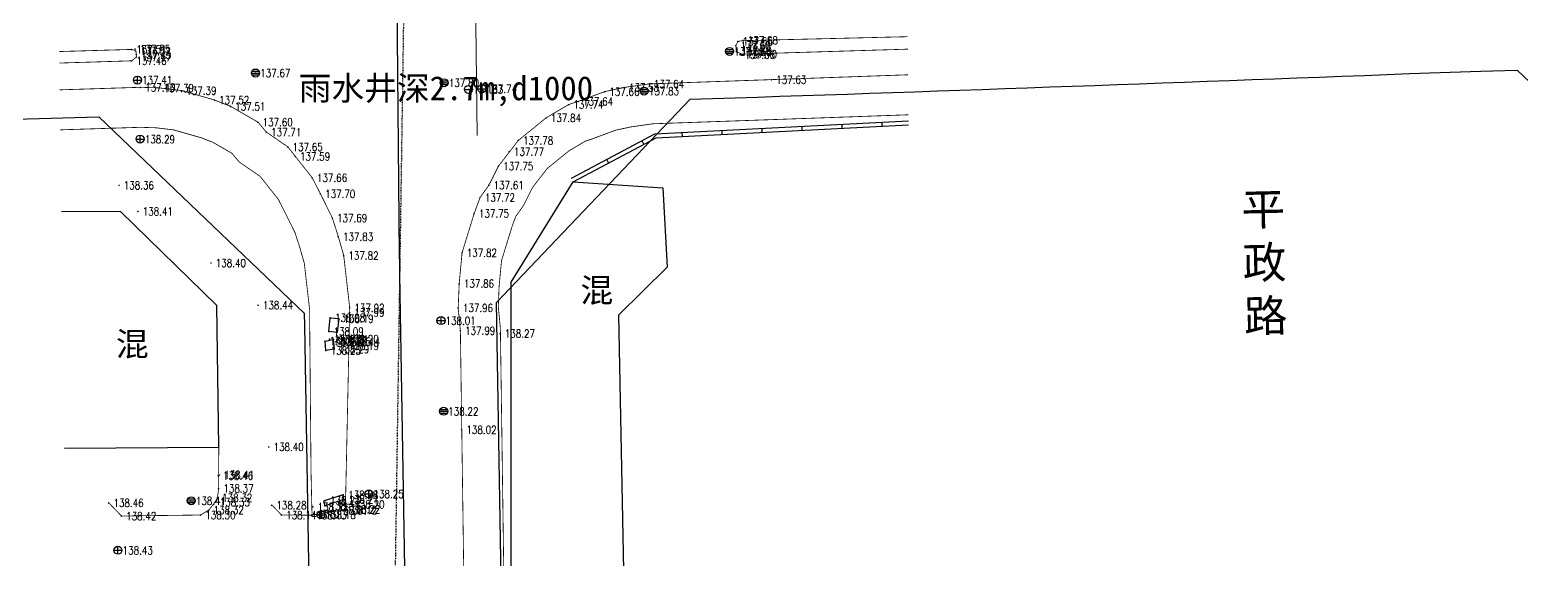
# Model space of a CAD drawing. Extents: x 529262 to 576451, y 2694391 to 2717535.
# Drawn here: x 563817 to 564003.3, y 2710141.1 to 2710207.3 of the extents above; entities that cross this region are included whole.
import ezdxf
from ezdxf.enums import TextEntityAlignment as Align
from ezdxf.xclip import XClip

# ---------------------------------------------------------------- set-up
doc = ezdxf.new("R2010")
doc.units = 0
doc.header["$XCLIPFRAME"] = 0
doc.linetypes.add('DASH', pattern=[0.35, 0.25, -0.1])
for name, color, linetype in [('a红线图', 1, 'Continuous'), ('COMPONENT', 8, 'Continuous'), ('DLSS', 4, 'Continuous'), ('GCD', 8, 'Continuous'), ('GXYZ', 8, 'Continuous'), ('JMD', 8, 'Continuous'), ('PP-COM', 7, 'Continuous'), ('RD-中线', 40, 'Continuous'), ('RD-红线', 7, 'Continuous'), ('RD-路名', 7, 'Continuous'), ('新建水沟', 7, 'Continuous')]:
    doc.layers.add(name, color=color, linetype=linetype)
doc.layers.add('现状管道深度（物探资料）', color=2, linetype='Continuous', plot=False)
doc.styles.add('HZ', font='rs.shx', dxfattribs={"width": 0.8, "bigfont": 'hztxt.shx'})
doc.styles.get("Standard").update_dxf_attribs({"font": '', "height": 2.5, "bigfont": 'smfs.shx'})
doc.styles.add('宋体', font='', dxfattribs={"width": 0.75})
doc.styles.add('黑体', font='simhei.ttf')
doc.styles.get('Standard').set_extended_font_data('FangSong_GB2312')
doc.styles.get('宋体').set_extended_font_data('SimSun')

# ---------------------------------------------------------------- blocks, each defined once
blk = doc.blocks.new('A$C19FD0107')
at = {"layer": 'RD-中线', "color": 8, "linetype": 'Continuous', "flags": 128}
blk.add_lwpolyline([(-7114.57, 14662.94), (-7124.46, 15200.21, 0.000824), (-7124.48, 15201.2), (-7126.39, 15289.25, -0.001188), (-7126.42, 15290.68), (-7134.81, 15786.15, -0.001971), (-7134.84, 15788.51), (-7135.46, 15856.79, -0.007213), (-7135.41, 15865.44), (-7130.8, 16098.5)], format="xyb", dxfattribs=at)
at = {"layer": 'RD-红线', "color": 8, "linetype": 'Continuous', "flags": 128}
blk.add_lwpolyline([(-7098.56, 15808.04, 0.001497), (-7008.7, 15811.24), (-6999.79, 15811.53), (-6998.26, 15811.59), (-6995.22, 15811.69)], format="xyb", dxfattribs=at)
at = {"layer": 'RD-红线', "color": 8, "linetype": 'Continuous'}
for points in [[(-6979.73, 15796.99), (-6995.22, 15811.69, 0.418317)], [(-7098.56, 15808.04), (-7122.75, 15782.63, 0.409654)], [(-7146.73, 15781.26), (-7172.42, 15805.82, 0.417414)]]:
    blk.add_lwpolyline(points, format="xyb", dxfattribs=at)
at = {"layer": 'RD-红线', "color": 8, "linetype": 'Continuous', "flags": 128}
for points in [[(-7440.96, 15798.34), (-7435.16, 15798.5), (-7172.42, 15805.82)], [(-7120.36, 15641.89), (-7120.45, 15646.9), (-7122.75, 15782.63)], [(-7138.55, 15298.5), (-7146.7, 15779.75), (-7146.73, 15781.26)]]:
    blk.add_lwpolyline(points, dxfattribs=at)
blk = doc.blocks.new('GC200')
at = {"linetype": 'Continuous', "const_width": 0.2, "flags": 128}
blk.add_lwpolyline([(-0.1, 0, 1), (0.1, 0, 1)], format="xyb", close=True, dxfattribs=at)
blk = doc.blocks.new('gcbj0103')
for p, q in [((-1, 0), (1, 0)), ((-0.9, 0.43), (0.9, 0.43)), ((-0.88, -0.47), (0.88, -0.47))]:
    blk.add_line(p, q)
blk.add_circle((0, 0), 1)
blk = doc.blocks.new('gcbj0102')
for p, q in [((-1, 0), (1, 0)), ((0, -1), (0, 1))]:
    blk.add_line(p, q)
blk.add_circle((0, 0), 1)
blk = doc.blocks.new('gcbj0101')
blk.add_line((-1, 0), (1, 0))
blk.add_circle((0, 0), 1)

msp = doc.modelspace()

# ---------------------------------------------------------------- linework, layer by layer
at = {"layer": 'a红线图', "color": 8, "lineweight": 0}
msp.add_lwpolyline([(563872.16, 2710249.854), (563872.822, 2710194.104)], dxfattribs=at)
msp.add_lwpolyline([(563872.16, 2710249.854), (563872.822, 2710194.104)], dxfattribs=at)
at = {"layer": 'DLSS', "linetype": 'Continuous', "const_width": 0.1, "flags": 128}
for points in [[(563926.642, 2710204.906), (563905.944, 2710204.275), (563905.223, 2710204.6), (563905.152, 2710205.359), (563905.416, 2710205.877), (563906.052, 2710205.966), (563926.629, 2710206.462)], [(563820.644, 2710204.605), (563829.675, 2710204.871), (563830.047, 2710204.764), (563830.206, 2710204.65), (563830.266, 2710204.214), (563830.264, 2710203.914), (563829.688, 2710203.446), (563820.663, 2710203.167)], [(563872.298, 2710058.194), (563870.743, 2710169.72), (563870.47, 2710172.561), (563870.594, 2710175.602), (563870.954, 2710179.447), (563872.468, 2710184.37), (563873.208, 2710186.362), (563874.309, 2710187.911), (563875.501, 2710190.283), (563877.983, 2710193.495), (563881.453, 2710196.314), (563884.269, 2710197.981), (563885.463, 2710198.371), (563888.762, 2710199.594), (563891.206, 2710200.115), (563894.33, 2710200.56), (563909.607, 2710201.095), (563926.668, 2710201.7)], [(563877.298, 2710058.285), (563875.74, 2710169.994), (563875.48, 2710172.699), (563875.584, 2710175.267), (563875.884, 2710178.469), (563877.205, 2710182.763), (563877.665, 2710184.003), (563878.605, 2710185.325), (563879.752, 2710187.607), (563881.585, 2710189.979), (563884.318, 2710192.2), (563886.343, 2710193.399), (563887.109, 2710193.649), (563890.16, 2710194.78), (563892.081, 2710195.189), (563894.771, 2710195.572), (563909.782, 2710196.098), (563926.708, 2710196.698)], [(563820.772, 2710194.815), (563830.79, 2710195.133), (563832.723, 2710195.072), (563834.925, 2710194.808), (563838.407, 2710193.812), (563839.855, 2710193.241), (563842.194, 2710191.891), (563843.128, 2710190.79), (563845.734, 2710188.991), (563846.2, 2710188.404), (563848.007, 2710186.112), (563848.792, 2710184.58), (563850.102, 2710181.921), (563850.707, 2710180.024), (563851.247, 2710178.13), (563851.912, 2710172.33), (563851.906, 2710172.093), (563852.086, 2710152.07), (563852.208, 2710146.66)], [(563840.563, 2710155.142), (563840.549, 2710150), (563840.392, 2710148.824), (563840.096, 2710148.267), (563839.327, 2710147.293), (563838.295, 2710146.663), (563828.407, 2710146.532), (563826.82, 2710148.19)]]:
    msp.add_lwpolyline(points, dxfattribs=at)
at = {"layer": 'DLSS', "linetype": 'Continuous', "flags": 128}
msp.add_lwpolyline([(563820.706, 2710199.816, 0.1, 0.1, 0), (563830.789, 2710200.135, 0.1, 0.1, 0), (563833.099, 2710200.063, 0.1, 0.1, 0), (563835.917, 2710199.725, 0.1, 0.1, 0), (563840.016, 2710198.552, 0.1, 0.1, 0), (563842.034, 2710197.756, 0.1, 0.1, 0), (563845.444, 2710195.788, 0.1, 0.1, 0), (563846.512, 2710194.53, 0.1, 0.1, 0), (563849.189, 2710192.682, 0.1, 0.1, 0), (563850.122, 2710191.505, 0.1, 0.1, 0), (563852.235, 2710188.826, 0.1, 0.1, 0), (563853.26, 2710186.825, 0.1, 0.1, 0), (563854.752, 2710183.796, 0.1, 0.1, 0), (563855.494, 2710181.47, 0.1, 0.1, 0), (563856.168, 2710179.107, 0.1, 0.1, 0), (563856.918, 2710172.559, 0.1, 0.1, 0), (563856.905, 2710171.983, 0.1, 0.1, 0), (563856.38, 2710147.383, 0.1, 0.1, 0), (563855.984, 2710147.269, 0.1, 0.1, 0), (563852.161, 2710146.644, 0.1, 0.1, 0), (563848.394, 2710146.662, 0.1, 0.1, 0), (563847.22, 2710147.895, 0, 0, 0), (563846.581, 2710151.813, 0, 0, 0)], format="xyseb", dxfattribs=at)
at = {"layer": 'GXYZ', "linetype": 'Continuous', "flags": 128}
for points in [[(563854.314, 2710169.608), (563854.497, 2710171.332), (563855.551, 2710171.22), (563855.368, 2710169.496)], [(563854.983, 2710167.403), (563853.954, 2710167.226), (563853.832, 2710168.41), (563854.861, 2710168.587)], [(563855.206, 2710168.33), (563856.215, 2710167.826), (563856.369, 2710168.365), (563855.36, 2710168.869)], [(563853.627, 2710148.41), (563853.815, 2710147.806), (563856.184, 2710148.633), (563856.042, 2710149.163)]]:
    msp.add_lwpolyline(points, close=True, dxfattribs=at)
at = {"layer": 'JMD', "linetype": 'Continuous'}
for p, q in [((563898.472, 2710193.987), (563898.446, 2710194.486)), ((563903.465, 2710194.242), (563903.44, 2710194.741)), ((563908.459, 2710194.497), (563908.433, 2710194.996)), ((563913.452, 2710194.752), (563913.427, 2710195.251)), ((563918.446, 2710195.007), (563918.42, 2710195.506)), ((563923.439, 2710195.262), (563923.414, 2710195.761)), ((563893.675, 2710193.017), (563893.441, 2710193.459)), ((563889.257, 2710190.676), (563889.023, 2710191.118))]:
    msp.add_line(p, q, dxfattribs=at)
at = {"layer": 'JMD', "linetype": 'Continuous', "flags": 128}
for points in [[(563884.605, 2710188.777), (563895.053, 2710194.313), (563926.714, 2710195.93)], [(563884.839, 2710188.335), (563895.189, 2710193.819), (563926.718, 2710195.429)], [(563821.292, 2710155.023), (563840.563, 2710155.142), (563840.318, 2710172.869), (563828.294, 2710184.619), (563820.906, 2710184.573)]]:
    msp.add_lwpolyline(points, dxfattribs=at)
at = {"layer": 'JMD', "linetype": 'Continuous'}
msp.add_lwpolyline([(563877.101, 2710175.763), (563884.839, 2710188.335), (563896.042, 2710187.573), (563896.566, 2710177.668), (563890.501, 2710171.656), (563891.152, 2710137.62), (563877.101, 2710136.87)], close=True, dxfattribs=at)
at = {"layer": '新建水沟', "color": 5, "linetype": 'DASH', "ltscale": 0.3}
msp.add_lwpolyline([(563863.916, 2710227.265), (563861.363, 2710057.996)], dxfattribs=at)

# ---------------------------------------------------------------- block references
at = {"layer": 'COMPONENT', "linetype": 'Continuous', "xscale": 0.5, "yscale": 0.5}
for name, p in [('gcbj0103', (563904.376, 2710204.629)), ('gcbj0102', (563830.407, 2710201.036)), ('gcbj0103', (563845.145, 2710201.922)), ('gcbj0103', (563868.71, 2710200.711)), ('gcbj0101', (563871.749, 2710199.87)), ('gcbj0101', (563873.427, 2710199.946)), ('gcbj0103', (563893.69, 2710199.668)), ('gcbj0102', (563830.728, 2710193.664)), ('gcbj0102', (563868.322, 2710170.963)), ('gcbj0103', (563868.655, 2710159.631)), ('gcbj0102', (563859.32, 2710149.299)), ('gcbj0103', (563837.13, 2710148.449)), ('gcbj0102', (563853.318, 2710146.684)), ('gcbj0102', (563827.963, 2710142.253))]:
    msp.add_blockref(name, p, dxfattribs=at)
at = {"layer": 'GCD', "color": 3, "linetype": 'Continuous'}
ref = msp.add_blockref('GC200', (563829.663, 2710204.855, 137.51), dxfattribs=dict(at, xscale=0.5, yscale=0.5, zscale=0.5))
ref.add_attrib('height', '137.51', dxfattribs={"linetype": 'Continuous', "height": 1, "style": 'HZ', "width": 0.8}).set_placement((563830.263, 2710204.855, 137.51), align=Align.MIDDLE_LEFT)
ref = msp.add_blockref('GC200', (563830.116, 2710204.916, 137.546), dxfattribs=dict(at, xscale=0.5, yscale=0.5, zscale=0.5))
ref.add_attrib('height', '137.55', dxfattribs={"linetype": 'Continuous', "height": 1, "style": 'HZ', "width": 0.8}).set_placement((563830.716, 2710204.916, 137.546), align=Align.MIDDLE_LEFT)
ref = msp.add_blockref('GC200', (563830.194, 2710204.634, 137.518), dxfattribs=dict(at, xscale=0.5, yscale=0.5, zscale=0.5))
ref.add_attrib('height', '137.52', dxfattribs={"linetype": 'Continuous', "height": 1, "style": 'HZ', "width": 0.8}).set_placement((563830.794, 2710204.634, 137.518), align=Align.MIDDLE_LEFT)
ref = msp.add_blockref('GC200', (563904.356, 2710204.626, 137.691), dxfattribs=dict(at, xscale=0.5, yscale=0.5, zscale=0.5))
ref.add_attrib('height', '137.69', dxfattribs={"linetype": 'Continuous', "height": 1, "style": 'HZ', "width": 0.8}).set_placement((563904.956, 2710204.626, 137.691), align=Align.MIDDLE_LEFT)
ref = msp.add_blockref('GC200', (563905.14, 2710205.343, 137.68), dxfattribs=dict(at, xscale=0.5, yscale=0.5, zscale=0.5))
ref.add_attrib('height', '137.68', dxfattribs={"linetype": 'Continuous', "height": 1, "style": 'HZ', "width": 0.8}).set_placement((563905.74, 2710205.343, 137.68), align=Align.MIDDLE_LEFT)
ref = msp.add_blockref('GC200', (563905.247, 2710204.765, 137.704), dxfattribs=dict(at, xscale=0.5, yscale=0.5, zscale=0.5))
ref.add_attrib('height', '137.70', dxfattribs={"linetype": 'Continuous', "height": 1, "style": 'HZ', "width": 0.8}).set_placement((563905.847, 2710204.765, 137.704), align=Align.MIDDLE_LEFT)
ref = msp.add_blockref('GC200', (563905.404, 2710205.861, 137.663), dxfattribs=dict(at, xscale=0.5, yscale=0.5, zscale=0.5))
ref.add_attrib('height', '137.66', dxfattribs={"linetype": 'Continuous', "height": 1, "style": 'HZ', "width": 0.8}).set_placement((563906.004, 2710205.861, 137.663), align=Align.MIDDLE_LEFT)
ref = msp.add_blockref('GC200', (563906.04, 2710206.007, 137.68), dxfattribs=dict(at, xscale=0.5, yscale=0.5, zscale=0.5))
ref.add_attrib('height', '137.68', dxfattribs={"linetype": 'Continuous', "height": 1, "style": 'HZ', "width": 0.8}).set_placement((563906.64, 2710206.007, 137.68), align=Align.MIDDLE_LEFT)
ref = msp.add_blockref('GC200', (563829.676, 2710203.43, 137.456), dxfattribs=dict(at, xscale=0.5, yscale=0.5, zscale=0.5))
ref.add_attrib('height', '137.46', dxfattribs={"linetype": 'Continuous', "height": 1, "style": 'HZ', "width": 0.8}).set_placement((563830.276, 2710203.43, 137.456), align=Align.MIDDLE_LEFT)
ref = msp.add_blockref('GC200', (563830.252, 2710203.898, 137.466), dxfattribs=dict(at, xscale=0.5, yscale=0.5, zscale=0.5))
ref.add_attrib('height', '137.47', dxfattribs={"linetype": 'Continuous', "height": 1, "style": 'HZ', "width": 0.8}).set_placement((563830.852, 2710203.898, 137.466), align=Align.MIDDLE_LEFT)
ref = msp.add_blockref('GC200', (563830.254, 2710204.198, 137.445), dxfattribs=dict(at, xscale=0.5, yscale=0.5, zscale=0.5))
ref.add_attrib('height', '137.45', dxfattribs={"linetype": 'Continuous', "height": 1, "style": 'HZ', "width": 0.8}).set_placement((563830.854, 2710204.198, 137.445), align=Align.MIDDLE_LEFT)
ref = msp.add_blockref('GC200', (563905.211, 2710204.584, 137.664), dxfattribs=dict(at, xscale=0.5, yscale=0.5, zscale=0.5))
ref.add_attrib('height', '137.66', dxfattribs={"linetype": 'Continuous', "height": 1, "style": 'HZ', "width": 0.8}).set_placement((563905.811, 2710204.584, 137.664), align=Align.MIDDLE_LEFT)
ref = msp.add_blockref('GC200', (563905.67, 2710204.202, 137.656), dxfattribs=dict(at, xscale=0.5, yscale=0.5, zscale=0.5))
ref.add_attrib('height', '137.66', dxfattribs={"linetype": 'Continuous', "height": 1, "style": 'HZ', "width": 0.8}).set_placement((563906.27, 2710204.202, 137.656), align=Align.MIDDLE_LEFT)
ref = msp.add_blockref('GC200', (563905.932, 2710204.259, 137.697), dxfattribs=dict(at, xscale=0.5, yscale=0.5, zscale=0.5))
ref.add_attrib('height', '137.70', dxfattribs={"linetype": 'Continuous', "height": 1, "style": 'HZ', "width": 0.8}).set_placement((563906.532, 2710204.259, 137.697), align=Align.MIDDLE_LEFT)
ref = msp.add_blockref('GC200', (563830.383, 2710201.026, 137.413), dxfattribs=dict(at, xscale=0.5, yscale=0.5, zscale=0.5))
ref.add_attrib('height', '137.41', dxfattribs={"linetype": 'Continuous', "height": 1, "style": 'HZ', "width": 0.8}).set_placement((563830.983, 2710201.026, 137.413), align=Align.MIDDLE_LEFT)
ref = msp.add_blockref('GC200', (563845.148, 2710201.91, 137.665), dxfattribs=dict(at, xscale=0.5, yscale=0.5, zscale=0.5))
ref.add_attrib('height', '137.67', dxfattribs={"linetype": 'Continuous', "height": 1, "style": 'HZ', "width": 0.8}).set_placement((563845.748, 2710201.91, 137.665), align=Align.MIDDLE_LEFT)
ref = msp.add_blockref('GC200', (563909.595, 2710201.079, 137.631), dxfattribs=dict(at, xscale=0.5, yscale=0.5, zscale=0.5))
ref.add_attrib('height', '137.63', dxfattribs={"linetype": 'Continuous', "height": 1, "style": 'HZ', "width": 0.8}).set_placement((563910.195, 2710201.079, 137.631), align=Align.MIDDLE_LEFT)
ref = msp.add_blockref('GC200', (563830.777, 2710200.119, 137.401), dxfattribs=dict(at, xscale=0.5, yscale=0.5, zscale=0.5))
ref.add_attrib('height', '137.40', dxfattribs={"linetype": 'Continuous', "height": 1, "style": 'HZ', "width": 0.8}).set_placement((563831.377, 2710200.119, 137.401), align=Align.MIDDLE_LEFT)
ref = msp.add_blockref('GC200', (563833.087, 2710200.047, 137.391), dxfattribs=dict(at, xscale=0.5, yscale=0.5, zscale=0.5))
ref.add_attrib('height', '137.39', dxfattribs={"linetype": 'Continuous', "height": 1, "style": 'HZ', "width": 0.8}).set_placement((563833.687, 2710200.047, 137.391), align=Align.MIDDLE_LEFT)
ref = msp.add_blockref('GC200', (563835.905, 2710199.709, 137.386), dxfattribs=dict(at, xscale=0.5, yscale=0.5, zscale=0.5))
ref.add_attrib('height', '137.39', dxfattribs={"linetype": 'Continuous', "height": 1, "style": 'HZ', "width": 0.8}).set_placement((563836.505, 2710199.709, 137.386), align=Align.MIDDLE_LEFT)
ref = msp.add_blockref('GC200', (563868.699, 2710200.686, 137.796), dxfattribs=dict(at, xscale=0.5, yscale=0.5, zscale=0.5))
ref.add_attrib('height', '137.80', dxfattribs={"linetype": 'Continuous', "height": 1, "style": 'HZ', "width": 0.8}).set_placement((563869.299, 2710200.686, 137.796), align=Align.MIDDLE_LEFT)
ref = msp.add_blockref('GC200', (563871.731, 2710199.848, 137.825), dxfattribs=dict(at, xscale=0.5, yscale=0.5, zscale=0.5))
ref.add_attrib('height', '137.83', dxfattribs={"linetype": 'Continuous', "height": 1, "style": 'HZ', "width": 0.8}).set_placement((563872.331, 2710199.848, 137.825), align=Align.MIDDLE_LEFT)
ref = msp.add_blockref('GC200', (563873.445, 2710199.937, 137.736), dxfattribs=dict(at, xscale=0.5, yscale=0.5, zscale=0.5))
ref.add_attrib('height', '137.74', dxfattribs={"linetype": 'Continuous', "height": 1, "style": 'HZ', "width": 0.8}).set_placement((563874.045, 2710199.937, 137.736), align=Align.MIDDLE_LEFT)
ref = msp.add_blockref('GC200', (563888.75, 2710199.578, 137.661), dxfattribs=dict(at, xscale=0.5, yscale=0.5, zscale=0.5))
ref.add_attrib('height', '137.66', dxfattribs={"linetype": 'Continuous', "height": 1, "style": 'HZ', "width": 0.8}).set_placement((563889.35, 2710199.578, 137.661), align=Align.MIDDLE_LEFT)
ref = msp.add_blockref('GC200', (563891.194, 2710200.099, 137.581), dxfattribs=dict(at, xscale=0.5, yscale=0.5, zscale=0.5))
ref.add_attrib('height', '137.58', dxfattribs={"linetype": 'Continuous', "height": 1, "style": 'HZ', "width": 0.8}).set_placement((563891.794, 2710200.099, 137.581), align=Align.MIDDLE_LEFT)
ref = msp.add_blockref('GC200', (563893.689, 2710199.653, 137.831), dxfattribs=dict(at, xscale=0.5, yscale=0.5, zscale=0.5))
ref.add_attrib('height', '137.83', dxfattribs={"linetype": 'Continuous', "height": 1, "style": 'HZ', "width": 0.8}).set_placement((563894.289, 2710199.653, 137.831), align=Align.MIDDLE_LEFT)
ref = msp.add_blockref('GC200', (563894.318, 2710200.544, 137.637), dxfattribs=dict(at, xscale=0.5, yscale=0.5, zscale=0.5))
ref.add_attrib('height', '137.64', dxfattribs={"linetype": 'Continuous', "height": 1, "style": 'HZ', "width": 0.8}).set_placement((563894.918, 2710200.544, 137.637), align=Align.MIDDLE_LEFT)
ref = msp.add_blockref('GC200', (563840.004, 2710198.536, 137.517), dxfattribs=dict(at, xscale=0.5, yscale=0.5, zscale=0.5))
ref.add_attrib('height', '137.52', dxfattribs={"linetype": 'Continuous', "height": 1, "style": 'HZ', "width": 0.8}).set_placement((563840.604, 2710198.536, 137.517), align=Align.MIDDLE_LEFT)
ref = msp.add_blockref('GC200', (563842.022, 2710197.74, 137.507), dxfattribs=dict(at, xscale=0.5, yscale=0.5, zscale=0.5))
ref.add_attrib('height', '137.51', dxfattribs={"linetype": 'Continuous', "height": 1, "style": 'HZ', "width": 0.8}).set_placement((563842.622, 2710197.74, 137.507), align=Align.MIDDLE_LEFT)
ref = msp.add_blockref('GC200', (563884.257, 2710197.965, 137.738), dxfattribs=dict(at, xscale=0.5, yscale=0.5, zscale=0.5))
ref.add_attrib('height', '137.74', dxfattribs={"linetype": 'Continuous', "height": 1, "style": 'HZ', "width": 0.8}).set_placement((563884.857, 2710197.965, 137.738), align=Align.MIDDLE_LEFT)
ref = msp.add_blockref('GC200', (563885.451, 2710198.355, 137.641), dxfattribs=dict(at, xscale=0.5, yscale=0.5, zscale=0.5))
ref.add_attrib('height', '137.64', dxfattribs={"linetype": 'Continuous', "height": 1, "style": 'HZ', "width": 0.8}).set_placement((563886.051, 2710198.355, 137.641), align=Align.MIDDLE_LEFT)
ref = msp.add_blockref('GC200', (563845.432, 2710195.772, 137.601), dxfattribs=dict(at, xscale=0.5, yscale=0.5, zscale=0.5))
ref.add_attrib('height', '137.60', dxfattribs={"linetype": 'Continuous', "height": 1, "style": 'HZ', "width": 0.8}).set_placement((563846.032, 2710195.772, 137.601), align=Align.MIDDLE_LEFT)
ref = msp.add_blockref('GC200', (563881.441, 2710196.298, 137.838), dxfattribs=dict(at, xscale=0.5, yscale=0.5, zscale=0.5))
ref.add_attrib('height', '137.84', dxfattribs={"linetype": 'Continuous', "height": 1, "style": 'HZ', "width": 0.8}).set_placement((563882.041, 2710196.298, 137.838), align=Align.MIDDLE_LEFT)
ref = msp.add_blockref('GC200', (563830.722, 2710193.634, 138.289), dxfattribs=dict(at, xscale=0.5, yscale=0.5, zscale=0.5))
ref.add_attrib('height', '138.29', dxfattribs={"linetype": 'Continuous', "height": 1, "style": 'HZ', "width": 0.8}).set_placement((563831.322, 2710193.634, 138.289), align=Align.MIDDLE_LEFT)
ref = msp.add_blockref('GC200', (563846.5, 2710194.514, 137.708), dxfattribs=dict(at, xscale=0.5, yscale=0.5, zscale=0.5))
ref.add_attrib('height', '137.71', dxfattribs={"linetype": 'Continuous', "height": 1, "style": 'HZ', "width": 0.8}).set_placement((563847.1, 2710194.514, 137.708), align=Align.MIDDLE_LEFT)
ref = msp.add_blockref('GC200', (563877.971, 2710193.479, 137.784), dxfattribs=dict(at, xscale=0.5, yscale=0.5, zscale=0.5))
ref.add_attrib('height', '137.78', dxfattribs={"linetype": 'Continuous', "height": 1, "style": 'HZ', "width": 0.8}).set_placement((563878.571, 2710193.479, 137.784), align=Align.MIDDLE_LEFT)
ref = msp.add_blockref('GC200', (563849.177, 2710192.666, 137.647), dxfattribs=dict(at, xscale=0.5, yscale=0.5, zscale=0.5))
ref.add_attrib('height', '137.65', dxfattribs={"linetype": 'Continuous', "height": 1, "style": 'HZ', "width": 0.8}).set_placement((563849.777, 2710192.666, 137.647), align=Align.MIDDLE_LEFT)
ref = msp.add_blockref('GC200', (563876.83, 2710192.084, 137.769), dxfattribs=dict(at, xscale=0.5, yscale=0.5, zscale=0.5))
ref.add_attrib('height', '137.77', dxfattribs={"linetype": 'Continuous', "height": 1, "style": 'HZ', "width": 0.8}).set_placement((563877.43, 2710192.084, 137.769), align=Align.MIDDLE_LEFT)
ref = msp.add_blockref('GC200', (563850.11, 2710191.489, 137.594), dxfattribs=dict(at, xscale=0.5, yscale=0.5, zscale=0.5))
ref.add_attrib('height', '137.59', dxfattribs={"linetype": 'Continuous', "height": 1, "style": 'HZ', "width": 0.8}).set_placement((563850.71, 2710191.489, 137.594), align=Align.MIDDLE_LEFT)
ref = msp.add_blockref('GC200', (563875.489, 2710190.267, 137.747), dxfattribs=dict(at, xscale=0.5, yscale=0.5, zscale=0.5))
ref.add_attrib('height', '137.75', dxfattribs={"linetype": 'Continuous', "height": 1, "style": 'HZ', "width": 0.8}).set_placement((563876.089, 2710190.267, 137.747), align=Align.MIDDLE_LEFT)
ref = msp.add_blockref('GC200', (563828.094, 2710187.877, 138.364), dxfattribs=dict(at, xscale=0.5, yscale=0.5, zscale=0.5))
ref.add_attrib('height', '138.36', dxfattribs={"linetype": 'Continuous', "height": 1, "style": 'HZ', "width": 0.8}).set_placement((563828.694, 2710187.877, 138.364), align=Align.MIDDLE_LEFT)
ref = msp.add_blockref('GC200', (563852.223, 2710188.81, 137.657), dxfattribs=dict(at, xscale=0.5, yscale=0.5, zscale=0.5))
ref.add_attrib('height', '137.66', dxfattribs={"linetype": 'Continuous', "height": 1, "style": 'HZ', "width": 0.8}).set_placement((563852.823, 2710188.81, 137.657), align=Align.MIDDLE_LEFT)
ref = msp.add_blockref('GC200', (563874.297, 2710187.895, 137.609), dxfattribs=dict(at, xscale=0.5, yscale=0.5, zscale=0.5))
ref.add_attrib('height', '137.61', dxfattribs={"linetype": 'Continuous', "height": 1, "style": 'HZ', "width": 0.8}).set_placement((563874.897, 2710187.895, 137.609), align=Align.MIDDLE_LEFT)
ref = msp.add_blockref('GC200', (563853.248, 2710186.809, 137.698), dxfattribs=dict(at, xscale=0.5, yscale=0.5, zscale=0.5))
ref.add_attrib('height', '137.70', dxfattribs={"linetype": 'Continuous', "height": 1, "style": 'HZ', "width": 0.8}).set_placement((563853.848, 2710186.809, 137.698), align=Align.MIDDLE_LEFT)
ref = msp.add_blockref('GC200', (563873.196, 2710186.346, 137.715), dxfattribs=dict(at, xscale=0.5, yscale=0.5, zscale=0.5))
ref.add_attrib('height', '137.72', dxfattribs={"linetype": 'Continuous', "height": 1, "style": 'HZ', "width": 0.8}).set_placement((563873.796, 2710186.346, 137.715), align=Align.MIDDLE_LEFT)
ref = msp.add_blockref('GC200', (563830.455, 2710184.616, 138.407), dxfattribs=dict(at, xscale=0.5, yscale=0.5, zscale=0.5))
ref.add_attrib('height', '138.41', dxfattribs={"linetype": 'Continuous', "height": 1, "style": 'HZ', "width": 0.8}).set_placement((563831.055, 2710184.616, 138.407), align=Align.MIDDLE_LEFT)
ref = msp.add_blockref('GC200', (563872.456, 2710184.354, 137.746), dxfattribs=dict(at, xscale=0.5, yscale=0.5, zscale=0.5))
ref.add_attrib('height', '137.75', dxfattribs={"linetype": 'Continuous', "height": 1, "style": 'HZ', "width": 0.8}).set_placement((563873.056, 2710184.354, 137.746), align=Align.MIDDLE_LEFT)
ref = msp.add_blockref('GC200', (563854.74, 2710183.78, 137.693), dxfattribs=dict(at, xscale=0.5, yscale=0.5, zscale=0.5))
ref.add_attrib('height', '137.69', dxfattribs={"linetype": 'Continuous', "height": 1, "style": 'HZ', "width": 0.8}).set_placement((563855.34, 2710183.78, 137.693), align=Align.MIDDLE_LEFT)
ref = msp.add_blockref('GC200', (563855.482, 2710181.454, 137.825), dxfattribs=dict(at, xscale=0.5, yscale=0.5, zscale=0.5))
ref.add_attrib('height', '137.83', dxfattribs={"linetype": 'Continuous', "height": 1, "style": 'HZ', "width": 0.8}).set_placement((563856.082, 2710181.454, 137.825), align=Align.MIDDLE_LEFT)
ref = msp.add_blockref('GC200', (563856.156, 2710179.091, 137.818), dxfattribs=dict(at, xscale=0.5, yscale=0.5, zscale=0.5))
ref.add_attrib('height', '137.82', dxfattribs={"linetype": 'Continuous', "height": 1, "style": 'HZ', "width": 0.8}).set_placement((563856.756, 2710179.091, 137.818), align=Align.MIDDLE_LEFT)
ref = msp.add_blockref('GC200', (563870.942, 2710179.431, 137.82), dxfattribs=dict(at, xscale=0.5, yscale=0.5, zscale=0.5))
ref.add_attrib('height', '137.82', dxfattribs={"linetype": 'Continuous', "height": 1, "style": 'HZ', "width": 0.8}).set_placement((563871.542, 2710179.431, 137.82), align=Align.MIDDLE_LEFT)
ref = msp.add_blockref('GC200', (563839.588, 2710178.165, 138.403), dxfattribs=dict(at, xscale=0.5, yscale=0.5, zscale=0.5))
ref.add_attrib('height', '138.40', dxfattribs={"linetype": 'Continuous', "height": 1, "style": 'HZ', "width": 0.8}).set_placement((563840.188, 2710178.165, 138.403), align=Align.MIDDLE_LEFT)
ref = msp.add_blockref('GC200', (563870.582, 2710175.586, 137.864), dxfattribs=dict(at, xscale=0.5, yscale=0.5, zscale=0.5))
ref.add_attrib('height', '137.86', dxfattribs={"linetype": 'Continuous', "height": 1, "style": 'HZ', "width": 0.8}).set_placement((563871.182, 2710175.586, 137.864), align=Align.MIDDLE_LEFT)
ref = msp.add_blockref('GC200', (563845.476, 2710172.885, 138.444), dxfattribs=dict(at, xscale=0.5, yscale=0.5, zscale=0.5))
ref.add_attrib('height', '138.44', dxfattribs={"linetype": 'Continuous', "height": 1, "style": 'HZ', "width": 0.8}).set_placement((563846.076, 2710172.885, 138.444), align=Align.MIDDLE_LEFT)
ref = msp.add_blockref('GC200', (563854.484, 2710171.316, 138.079), dxfattribs=dict(at, xscale=0.5, yscale=0.5, zscale=0.5))
ref.add_attrib('height', '138.08', dxfattribs={"linetype": 'Continuous', "height": 1, "style": 'HZ', "width": 0.8}).set_placement((563855.084, 2710171.316, 138.079), align=Align.MIDDLE_LEFT)
ref = msp.add_blockref('GC200', (563855.539, 2710171.204, 138.185), dxfattribs=dict(at, xscale=0.5, yscale=0.5, zscale=0.5))
ref.add_attrib('height', '138.19', dxfattribs={"linetype": 'Continuous', "height": 1, "style": 'HZ', "width": 0.8}).set_placement((563856.139, 2710171.204, 138.185), align=Align.MIDDLE_LEFT)
ref = msp.add_blockref('GC200', (563856.893, 2710171.967, 137.987), dxfattribs=dict(at, xscale=0.5, yscale=0.5, zscale=0.5))
ref.add_attrib('height', '137.99', dxfattribs={"linetype": 'Continuous', "height": 1, "style": 'HZ', "width": 0.8}).set_placement((563857.493, 2710171.967, 137.987), align=Align.MIDDLE_LEFT)
ref = msp.add_blockref('GC200', (563856.906, 2710172.543, 137.921), dxfattribs=dict(at, xscale=0.5, yscale=0.5, zscale=0.5))
ref.add_attrib('height', '137.92', dxfattribs={"linetype": 'Continuous', "height": 1, "style": 'HZ', "width": 0.8}).set_placement((563857.506, 2710172.543, 137.921), align=Align.MIDDLE_LEFT)
ref = msp.add_blockref('GC200', (563870.458, 2710172.545, 137.96), dxfattribs=dict(at, xscale=0.5, yscale=0.5, zscale=0.5))
ref.add_attrib('height', '137.96', dxfattribs={"linetype": 'Continuous', "height": 1, "style": 'HZ', "width": 0.8}).set_placement((563871.058, 2710172.545, 137.96), align=Align.MIDDLE_LEFT)
ref = msp.add_blockref('GC200', (563854.302, 2710169.592, 138.09), dxfattribs=dict(at, xscale=0.5, yscale=0.5, zscale=0.5))
ref.add_attrib('height', '138.09', dxfattribs={"linetype": 'Continuous', "height": 1, "style": 'HZ', "width": 0.8}).set_placement((563854.902, 2710169.592, 138.09), align=Align.MIDDLE_LEFT)
ref = msp.add_blockref('GC200', (563868.291, 2710170.946, 138.012), dxfattribs=dict(at, xscale=0.5, yscale=0.5, zscale=0.5))
ref.add_attrib('height', '138.01', dxfattribs={"linetype": 'Continuous', "height": 1, "style": 'HZ', "width": 0.8}).set_placement((563868.891, 2710170.946, 138.012), align=Align.MIDDLE_LEFT)
ref = msp.add_blockref('GC200', (563870.731, 2710169.704, 137.991), dxfattribs=dict(at, xscale=0.5, yscale=0.5, zscale=0.5))
ref.add_attrib('height', '137.99', dxfattribs={"linetype": 'Continuous', "height": 1, "style": 'HZ', "width": 0.8}).set_placement((563871.331, 2710169.704, 137.991), align=Align.MIDDLE_LEFT)
ref = msp.add_blockref('GC200', (563875.688, 2710169.338, 138.268), dxfattribs=dict(at, xscale=0.5, yscale=0.5, zscale=0.5))
ref.add_attrib('height', '138.27', dxfattribs={"linetype": 'Continuous', "height": 1, "style": 'HZ', "width": 0.8}).set_placement((563876.288, 2710169.338, 138.268), align=Align.MIDDLE_LEFT)
ref = msp.add_blockref('GC200', (563853.82, 2710168.394, 138.226), dxfattribs=dict(at, xscale=0.5, yscale=0.5, zscale=0.5))
ref.add_attrib('height', '138.23', dxfattribs={"linetype": 'Continuous', "height": 1, "style": 'HZ', "width": 0.8}).set_placement((563854.42, 2710168.394, 138.226), align=Align.MIDDLE_LEFT)
ref = msp.add_blockref('GC200', (563854.386, 2710168.654, 138.088), dxfattribs=dict(at, xscale=0.5, yscale=0.5, zscale=0.5))
ref.add_attrib('height', '138.09', dxfattribs={"linetype": 'Continuous', "height": 1, "style": 'HZ', "width": 0.8}).set_placement((563854.986, 2710168.654, 138.088), align=Align.MIDDLE_LEFT)
ref = msp.add_blockref('GC200', (563854.915, 2710168.606, 138.211), dxfattribs=dict(at, xscale=0.5, yscale=0.5, zscale=0.5))
ref.add_attrib('height', '138.21', dxfattribs={"linetype": 'Continuous', "height": 1, "style": 'HZ', "width": 0.8}).set_placement((563855.515, 2710168.606, 138.211), align=Align.MIDDLE_LEFT)
ref = msp.add_blockref('GC200', (563854.971, 2710167.387, 138.285), dxfattribs=dict(at, xscale=0.5, yscale=0.5, zscale=0.5))
ref.add_attrib('height', '138.29', dxfattribs={"linetype": 'Continuous', "height": 1, "style": 'HZ', "width": 0.8}).set_placement((563855.571, 2710167.387, 138.285), align=Align.MIDDLE_LEFT)
ref = msp.add_blockref('GC200', (563855.194, 2710168.314, 138.149), dxfattribs=dict(at, xscale=0.5, yscale=0.5, zscale=0.5))
ref.add_attrib('height', '138.15', dxfattribs={"linetype": 'Continuous', "height": 1, "style": 'HZ', "width": 0.8}).set_placement((563855.794, 2710168.314, 138.149), align=Align.MIDDLE_LEFT)
ref = msp.add_blockref('GC200', (563856.183, 2710168.647, 138.197), dxfattribs=dict(at, xscale=0.5, yscale=0.5, zscale=0.5))
ref.add_attrib('height', '138.20', dxfattribs={"linetype": 'Continuous', "height": 1, "style": 'HZ', "width": 0.8}).set_placement((563856.783, 2710168.647, 138.197), align=Align.MIDDLE_LEFT)
ref = msp.add_blockref('GC200', (563856.203, 2710167.81, 138.191), dxfattribs=dict(at, xscale=0.5, yscale=0.5, zscale=0.5))
ref.add_attrib('height', '138.19', dxfattribs={"linetype": 'Continuous', "height": 1, "style": 'HZ', "width": 0.8}).set_placement((563856.803, 2710167.81, 138.191), align=Align.MIDDLE_LEFT)
ref = msp.add_blockref('GC200', (563856.357, 2710168.349, 138.135), dxfattribs=dict(at, xscale=0.5, yscale=0.5, zscale=0.5))
ref.add_attrib('height', '138.14', dxfattribs={"linetype": 'Continuous', "height": 1, "style": 'HZ', "width": 0.8}).set_placement((563856.957, 2710168.349, 138.135), align=Align.MIDDLE_LEFT)
ref = msp.add_blockref('GC200', (563853.942, 2710167.21, 138.249), dxfattribs=dict(at, xscale=0.5, yscale=0.5, zscale=0.5))
ref.add_attrib('height', '138.25', dxfattribs={"linetype": 'Continuous', "height": 1, "style": 'HZ', "width": 0.8}).set_placement((563854.542, 2710167.21, 138.249), align=Align.MIDDLE_LEFT)
ref = msp.add_blockref('GC200', (563868.629, 2710159.611, 138.219), dxfattribs=dict(at, xscale=0.5, yscale=0.5, zscale=0.5))
ref.add_attrib('height', '138.22', dxfattribs={"linetype": 'Continuous', "height": 1, "style": 'HZ', "width": 0.8}).set_placement((563869.229, 2710159.611, 138.219), align=Align.MIDDLE_LEFT)
ref = msp.add_blockref('GC200', (563870.895, 2710157.319, 138.024), dxfattribs=dict(at, xscale=0.5, yscale=0.5, zscale=0.5))
ref.add_attrib('height', '138.02', dxfattribs={"linetype": 'Continuous', "height": 1, "style": 'HZ', "width": 0.8}).set_placement((563871.495, 2710157.319, 138.024), align=Align.MIDDLE_LEFT)
ref = msp.add_blockref('GC200', (563846.801, 2710155.165, 138.398), dxfattribs=dict(at, xscale=0.5, yscale=0.5, zscale=0.5))
ref.add_attrib('height', '138.40', dxfattribs={"linetype": 'Continuous', "height": 1, "style": 'HZ', "width": 0.8}).set_placement((563847.401, 2710155.165, 138.398), align=Align.MIDDLE_LEFT)
ref = msp.add_blockref('GC200', (563840.483, 2710151.575, 138.459), dxfattribs=dict(at, xscale=0.5, yscale=0.5, zscale=0.5))
ref.add_attrib('height', '138.46', dxfattribs={"linetype": 'Continuous', "height": 1, "style": 'HZ', "width": 0.8}).set_placement((563841.083, 2710151.575, 138.459), align=Align.MIDDLE_LEFT)
ref = msp.add_blockref('GC200', (563840.641, 2710151.664, 138.413), dxfattribs=dict(at, xscale=0.5, yscale=0.5, zscale=0.5))
ref.add_attrib('height', '138.41', dxfattribs={"linetype": 'Continuous', "height": 1, "style": 'HZ', "width": 0.8}).set_placement((563841.241, 2710151.664, 138.413), align=Align.MIDDLE_LEFT)
ref = msp.add_blockref('GC200', (563840.38, 2710148.808, 138.324), dxfattribs=dict(at, xscale=0.5, yscale=0.5, zscale=0.5))
ref.add_attrib('height', '138.32', dxfattribs={"linetype": 'Continuous', "height": 1, "style": 'HZ', "width": 0.8}).set_placement((563840.98, 2710148.808, 138.324), align=Align.MIDDLE_LEFT)
ref = msp.add_blockref('GC200', (563840.537, 2710149.984, 138.367), dxfattribs=dict(at, xscale=0.5, yscale=0.5, zscale=0.5))
ref.add_attrib('height', '138.37', dxfattribs={"linetype": 'Continuous', "height": 1, "style": 'HZ', "width": 0.8}).set_placement((563841.137, 2710149.984, 138.367), align=Align.MIDDLE_LEFT)
ref = msp.add_blockref('GC200', (563856.122, 2710149.174, 138.28), dxfattribs=dict(at, xscale=0.5, yscale=0.5, zscale=0.5))
ref.add_attrib('height', '138.28', dxfattribs={"linetype": 'Continuous', "height": 1, "style": 'HZ', "width": 0.8}).set_placement((563856.722, 2710149.174, 138.28), align=Align.MIDDLE_LEFT)
ref = msp.add_blockref('GC200', (563859.293, 2710149.286, 138.25), dxfattribs=dict(at, xscale=0.5, yscale=0.5, zscale=0.5))
ref.add_attrib('height', '138.25', dxfattribs={"linetype": 'Continuous', "height": 1, "style": 'HZ', "width": 0.8}).set_placement((563859.893, 2710149.286, 138.25), align=Align.MIDDLE_LEFT)
ref = msp.add_blockref('GC200', (563826.808, 2710148.174, 138.457), dxfattribs=dict(at, xscale=0.5, yscale=0.5, zscale=0.5))
ref.add_attrib('height', '138.46', dxfattribs={"linetype": 'Continuous', "height": 1, "style": 'HZ', "width": 0.8}).set_placement((563827.408, 2710148.174, 138.457), align=Align.MIDDLE_LEFT)
ref = msp.add_blockref('GC200', (563837.102, 2710148.428, 138.413), dxfattribs=dict(at, xscale=0.5, yscale=0.5, zscale=0.5))
ref.add_attrib('height', '138.41', dxfattribs={"linetype": 'Continuous', "height": 1, "style": 'HZ', "width": 0.8}).set_placement((563837.702, 2710148.428, 138.413), align=Align.MIDDLE_LEFT)
ref = msp.add_blockref('GC200', (563839.315, 2710147.277, 138.32), dxfattribs=dict(at, xscale=0.5, yscale=0.5, zscale=0.5))
ref.add_attrib('height', '138.32', dxfattribs={"linetype": 'Continuous', "height": 1, "style": 'HZ', "width": 0.8}).set_placement((563839.915, 2710147.277, 138.32), align=Align.MIDDLE_LEFT)
ref = msp.add_blockref('GC200', (563840.084, 2710148.251, 138.328), dxfattribs=dict(at, xscale=0.5, yscale=0.5, zscale=0.5))
ref.add_attrib('height', '138.33', dxfattribs={"linetype": 'Continuous', "height": 1, "style": 'HZ', "width": 0.8}).set_placement((563840.684, 2710148.251, 138.328), align=Align.MIDDLE_LEFT)
ref = msp.add_blockref('GC200', (563847.158, 2710147.879, 138.276), dxfattribs=dict(at, xscale=0.5, yscale=0.5, zscale=0.5))
ref.add_attrib('height', '138.28', dxfattribs={"linetype": 'Continuous', "height": 1, "style": 'HZ', "width": 0.8}).set_placement((563847.758, 2710147.879, 138.276), align=Align.MIDDLE_LEFT)
ref = msp.add_blockref('GC200', (563852.312, 2710147.672, 138.324), dxfattribs=dict(at, xscale=0.5, yscale=0.5, zscale=0.5))
ref.add_attrib('height', '138.32', dxfattribs={"linetype": 'Continuous', "height": 1, "style": 'HZ', "width": 0.8}).set_placement((563852.912, 2710147.672, 138.324), align=Align.MIDDLE_LEFT)
ref = msp.add_blockref('GC200', (563853.803, 2710147.79, 138.325), dxfattribs=dict(at, xscale=0.5, yscale=0.5, zscale=0.5))
ref.add_attrib('height', '138.33', dxfattribs={"linetype": 'Continuous', "height": 1, "style": 'HZ', "width": 0.8}).set_placement((563854.403, 2710147.79, 138.325), align=Align.MIDDLE_LEFT)
ref = msp.add_blockref('GC200', (563853.871, 2710148.463, 138.231), dxfattribs=dict(at, xscale=0.5, yscale=0.5, zscale=0.5))
ref.add_attrib('height', '138.23', dxfattribs={"linetype": 'Continuous', "height": 1, "style": 'HZ', "width": 0.8}).set_placement((563854.471, 2710148.463, 138.231), align=Align.MIDDLE_LEFT)
ref = msp.add_blockref('GC200', (563854.821, 2710147.231, 138.013), dxfattribs=dict(at, xscale=0.5, yscale=0.5, zscale=0.5))
ref.add_attrib('height', '138.01', dxfattribs={"linetype": 'Continuous', "height": 1, "style": 'HZ', "width": 0.8}).set_placement((563855.421, 2710147.231, 138.013), align=Align.MIDDLE_LEFT)
ref = msp.add_blockref('GC200', (563855.972, 2710147.253, 138.116), dxfattribs=dict(at, xscale=0.5, yscale=0.5, zscale=0.5))
ref.add_attrib('height', '138.12', dxfattribs={"linetype": 'Continuous', "height": 1, "style": 'HZ', "width": 0.8}).set_placement((563856.572, 2710147.253, 138.116), align=Align.MIDDLE_LEFT)
ref = msp.add_blockref('GC200', (563856.172, 2710148.617, 138.207), dxfattribs=dict(at, xscale=0.5, yscale=0.5, zscale=0.5))
ref.add_attrib('height', '138.21', dxfattribs={"linetype": 'Continuous', "height": 1, "style": 'HZ', "width": 0.8}).set_placement((563856.772, 2710148.617, 138.207), align=Align.MIDDLE_LEFT)
ref = msp.add_blockref('GC200', (563856.368, 2710147.367, 138.216), dxfattribs=dict(at, xscale=0.5, yscale=0.5, zscale=0.5))
ref.add_attrib('height', '138.22', dxfattribs={"linetype": 'Continuous', "height": 1, "style": 'HZ', "width": 0.8}).set_placement((563856.968, 2710147.367, 138.216), align=Align.MIDDLE_LEFT)
ref = msp.add_blockref('GC200', (563856.899, 2710147.987, 138.203), dxfattribs=dict(at, xscale=0.5, yscale=0.5, zscale=0.5))
ref.add_attrib('height', '138.20', dxfattribs={"linetype": 'Continuous', "height": 1, "style": 'HZ', "width": 0.8}).set_placement((563857.499, 2710147.987, 138.203), align=Align.MIDDLE_LEFT)
ref = msp.add_blockref('GC200', (563828.395, 2710146.516, 138.424), dxfattribs=dict(at, xscale=0.5, yscale=0.5, zscale=0.5))
ref.add_attrib('height', '138.42', dxfattribs={"linetype": 'Continuous', "height": 1, "style": 'HZ', "width": 0.8}).set_placement((563828.995, 2710146.516, 138.424), align=Align.MIDDLE_LEFT)
ref = msp.add_blockref('GC200', (563838.283, 2710146.647, 138.3), dxfattribs=dict(at, xscale=0.5, yscale=0.5, zscale=0.5))
ref.add_attrib('height', '138.30', dxfattribs={"linetype": 'Continuous', "height": 1, "style": 'HZ', "width": 0.8}).set_placement((563838.883, 2710146.647, 138.3), align=Align.MIDDLE_LEFT)
ref = msp.add_blockref('GC200', (563848.382, 2710146.646, 138.144), dxfattribs=dict(at, xscale=0.5, yscale=0.5, zscale=0.5))
ref.add_attrib('height', '138.14', dxfattribs={"linetype": 'Continuous', "height": 1, "style": 'HZ', "width": 0.8}).set_placement((563848.982, 2710146.646, 138.144), align=Align.MIDDLE_LEFT)
ref = msp.add_blockref('GC200', (563852.149, 2710146.628, 138.13), dxfattribs=dict(at, xscale=0.5, yscale=0.5, zscale=0.5))
ref.add_attrib('height', '138.13', dxfattribs={"linetype": 'Continuous', "height": 1, "style": 'HZ', "width": 0.8}).set_placement((563852.749, 2710146.628, 138.13), align=Align.MIDDLE_LEFT)
ref = msp.add_blockref('GC200', (563852.446, 2710146.778, 138.174), dxfattribs=dict(at, xscale=0.5, yscale=0.5, zscale=0.5))
ref.add_attrib('height', '138.17', dxfattribs={"linetype": 'Continuous', "height": 1, "style": 'HZ', "width": 0.8}).set_placement((563853.046, 2710146.778, 138.174), align=Align.MIDDLE_LEFT)
ref = msp.add_blockref('GC200', (563853.309, 2710146.664, 138.175), dxfattribs=dict(at, xscale=0.5, yscale=0.5, zscale=0.5))
ref.add_attrib('height', '138.18', dxfattribs={"linetype": 'Continuous', "height": 1, "style": 'HZ', "width": 0.8}).set_placement((563853.909, 2710146.664, 138.175), align=Align.MIDDLE_LEFT)
ref = msp.add_blockref('GC200', (563827.951, 2710142.235, 138.434), dxfattribs=dict(at, xscale=0.5, yscale=0.5, zscale=0.5))
ref.add_attrib('height', '138.43', dxfattribs={"linetype": 'Continuous', "height": 1, "style": 'HZ', "width": 0.8}).set_placement((563828.551, 2710142.235, 138.434), align=Align.MIDDLE_LEFT)
at = {"layer": 'PP-COM'}
ref = msp.add_blockref('A$C19FD0107', (570997.993, 2694390.603), dxfattribs=at)
XClip(ref).set_block_clipping_path([(-9366.4383134884, 14428.6043910822), (-3328.4480743363, 17452.7484863754)])

# ---------------------------------------------------------------- texts
at = {"layer": 'JMD', "linetype": 'Continuous', "style": '宋体'}
for p in [(563889.828, 2710174.769), (563831.799, 2710168.045)]:
    msp.add_text('混', height=3, dxfattribs=at).set_placement(p, align=Align.MIDDLE_RIGHT)
at = {"layer": 'RD-路名', "color": 7, "insert": (563968.261, 2710186.847), "char_height": 4, "width": 50.99419, "attachment_point": 1, "rotation": 1.30936, "style": '黑体'}
msp.add_mtext('平\\P政\\P路', dxfattribs=at)
at = {"layer": '现状管道深度（物探资料）', "color": 3}
msp.add_text('雨水井深2.7m,d1000', height=3, dxfattribs=at).set_placement((563868.93, 2710200.025), align=Align.MIDDLE_CENTER)

doc.saveas('drawing.dxf')
